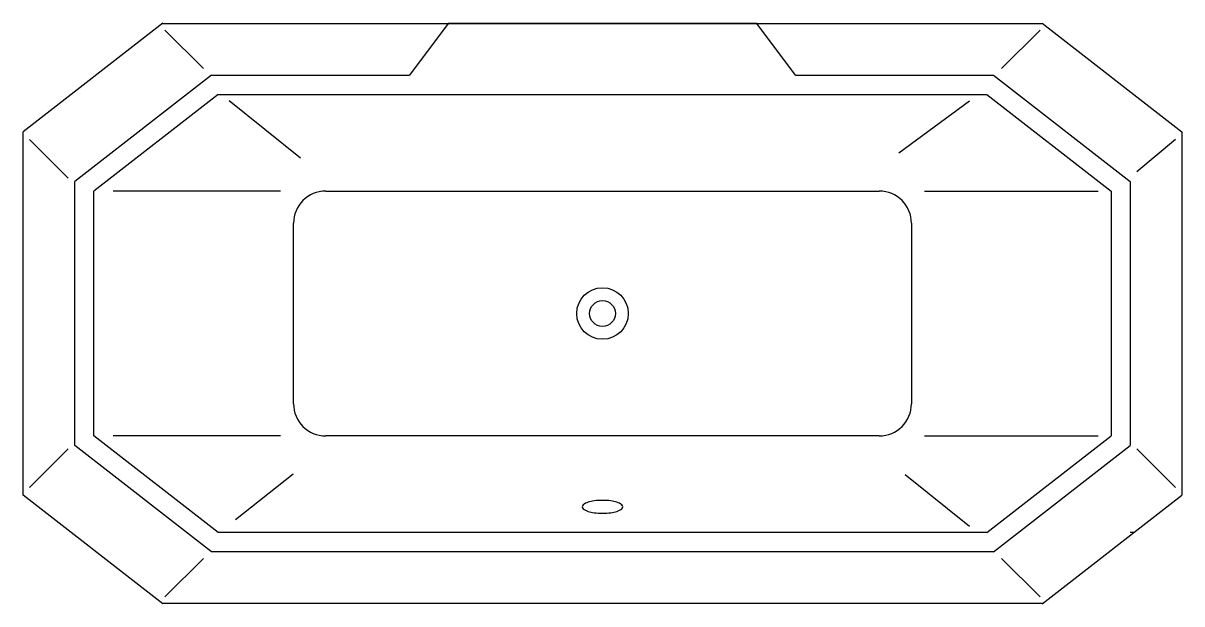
# Model space of a CAD drawing. Extents: x 0 to 180, y 0 to 90.
import ezdxf

# ---------------------------------------------------------------- set-up
doc = ezdxf.new("R2010")
doc.units = 0
doc.header["$LTSCALE"] = 50
doc.header["$MEASUREMENT"] = 0
doc.layers.get('0').update_dxf_attribs({"linetype": 'CONTINUOUS'})

msp = doc.modelspace()

# ---------------------------------------------------------------- linework, layer by layer
at = {"color": 0, "linetype": 'ByBlock'}
for p, q in [((21.72, 90.06), (0, 73.18)), ((21.65, 90), (158.35, 90)), ((66, 90), (60, 82)), ((114, 90), (66, 90)), ((120, 82), (114, 90)), ((158.28, 90.06), (180, 73.18)), ((22, 89), (28, 83)), ((158, 89), (152, 83)), ((29.28, 82), (8, 65.47)), ((29.28, 82), (60, 82)), ((120, 82), (150.72, 82)), ((150.72, 82), (172, 65.47)), ((30.31, 79), (11, 64)), ((30.31, 79), (149.69, 79)), ((43.1, 69.12), (32, 78)), ((136.03, 69.96), (147, 78)), ((149.69, 79), (169, 64)), ((0, 16.82), (0, 73.18)), ((1, 72), (7, 66)), ((179, 72), (173, 67)), ((180, 73.18), (180, 16.82)), ((8, 24.53), (8, 65.47)), ((172, 65.47), (172, 24.53)), ((11, 26), (11, 64)), ((40, 64), (14, 64)), ((47, 64), (133, 64)), ((140, 64), (167, 64)), ((169, 64), (169, 26)), ((42, 31), (42, 59)), ((138, 59), (138, 31)), ((30.31, 11), (11, 26)), ((40, 26), (14, 26)), ((133, 26), (47, 26)), ((140, 26), (167, 26)), ((149.69, 11), (169, 26)), ((1, 18), (7, 24)), ((29.28, 8), (8, 24.53)), ((150.72, 8), (172, 24.53)), ((179, 18), (173, 24)), ((41.97, 20.04), (33, 13)), ((137, 20), (147, 12)), ((21.72, -0.06), (0, 16.82)), ((158.28, -0.06), (180, 16.82)), ((149.69, 11), (30.31, 11)), ((172.51, 11), (172, 11)), ((150.72, 8), (29.28, 8)), ((22, 1), (28, 7)), ((158, 1), (152, 7)), ((158.35, 0), (21.65, 0))]:
    msp.add_line(p, q, dxfattribs=at)
msp.add_lwpolyline([(90, 14, 0.032573), (91.3, 14.08, 0.044037), (92.24, 14.29, 0.086659), (93.01, 14.7, 0.233813), (93.16, 15, 0.233813), (93.01, 15.3, 0.086659), (92.24, 15.71, 0.044037), (91.3, 15.92, 0.032573), (90, 16, 0.032573), (88.7, 15.92, 0.044037), (87.76, 15.71, 0.086659), (86.99, 15.3, 0.233813), (86.84, 15, 0.233813), (86.99, 14.7, 0.086659), (87.76, 14.29, 0.044037), (88.7, 14.08, 0.032573)], format="xyb", close=True, dxfattribs=at)
for radius in [4, 2]:
    msp.add_circle((90, 45), radius, dxfattribs=at)
for centre, start, end in [((47, 59), 90, 180), ((133, 59), 0, 90), ((47, 31), 180, 270), ((133, 31), 270, 0)]:
    msp.add_arc(centre, 5, start, end, dxfattribs=at)

doc.saveas('drawing.dxf')
